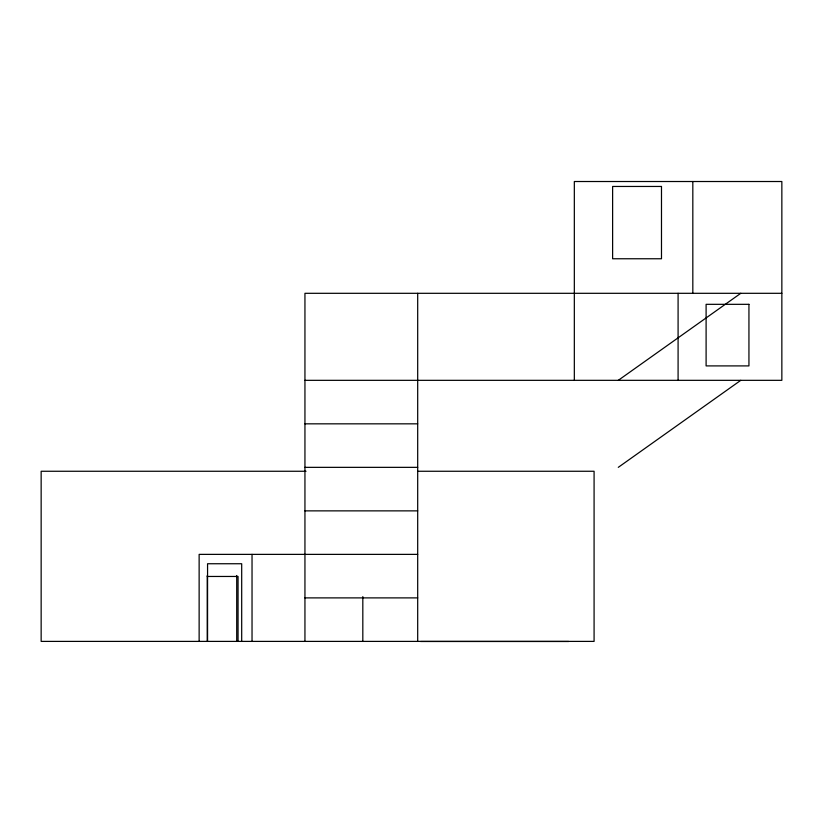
<?xml version="1.0" encoding="UTF-8"?>
<svg xmlns="http://www.w3.org/2000/svg" width="823" height="823" viewBox="0 0 823 823"><rect width="100%" height="100%" fill="white"/><g stroke="black" fill="none" stroke-linecap="round" stroke-linejoin="round"><path stroke-width="1.23" d="M618.279 380.329L740.782 293.307M618.279 467.351L740.782 380.329M781.85 293.307L304.942 293.307L304.942 641.395M304.942 380.329L781.85 380.329L781.85 181.513L574.331 181.513L574.331 380.329M304.942 423.835L417.693 423.835M304.942 467.351L417.693 467.351M306.043 471.26L41.15 471.26L41.15 641.395L594.083 641.395L594.083 471.26L417.919 471.26M304.942 510.867L417.693 510.867M417.693 554.373L199.135 554.373L199.135 641.395M207.262 576.46L238.053 576.46L238.053 641.395M304.942 597.889L417.693 597.889M420.584 641.487L568.703 641.487M692.822 181.513L692.822 293.307M678.09 293.307L678.09 380.329M417.693 293.307L417.693 641.395M362.82 596.603L362.82 641.395M252.033 554.373L252.033 641.395M241.695 641.395L241.695 563.745L207.561 563.745L207.561 641.395M236.715 575.503L236.715 641.395M207.262 575.503L207.262 641.395M661.486 186.461L612.621 186.461L612.621 258.761L661.486 258.761L661.486 186.461M748.94 304.325L706.103 304.325L706.103 365.906L748.94 365.906L748.94 304.325"/></g></svg>
